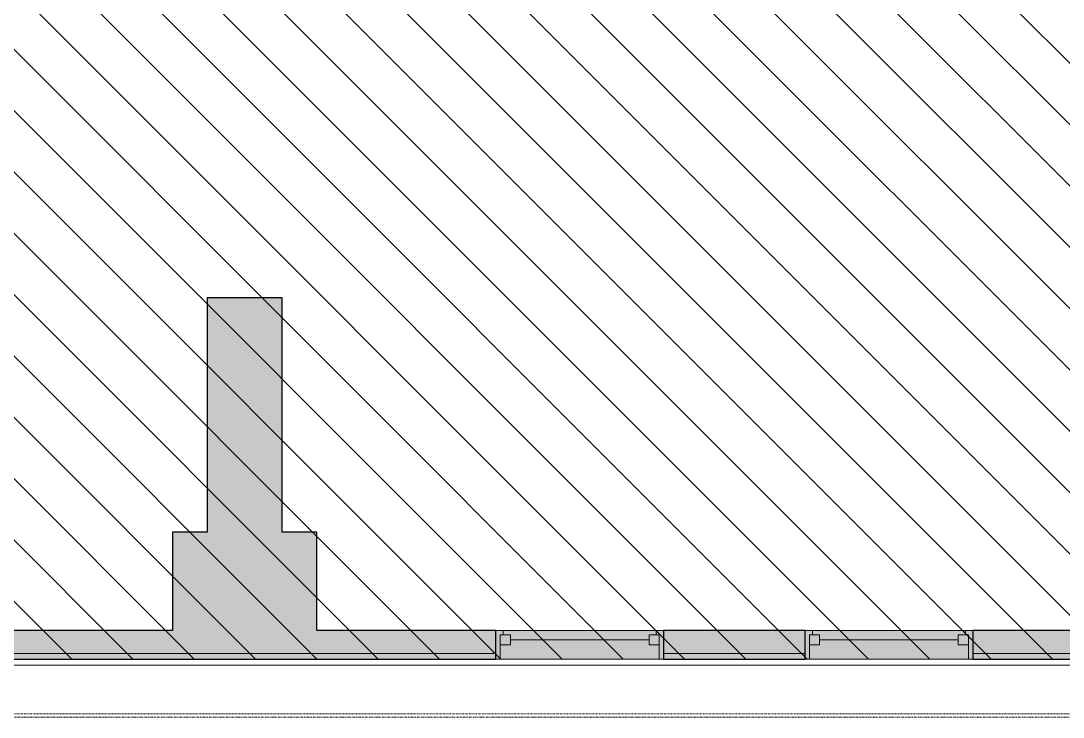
# Model space of a CAD drawing. Header units: inches. Extents: x -356 to 6227, y -17 to 1548.
# Drawn here: x 2105.1 to 2285.4, y 1005.2 to 1125.6 of the extents above; entities that cross this region are included whole.
import ezdxf

# ---------------------------------------------------------------- set-up
doc = ezdxf.new("R2010")
doc.units = ezdxf.units.IN
doc.header["$MEASUREMENT"] = 0
doc.linetypes.add('Aligning Line 1_8_', pattern=[0.25, 0.125, -0.125])
doc.linetypes.add('Double Dash 3_8_', pattern=[1, 0.375, -0.125, 0.125, -0.125, 0.125, -0.125])
for name, color, linetype, lineweight in [('A-DETL-GENF-1', 8, 'Continuous', 9), ('A-DETL-THIN', 151, 'Continuous', 9), ('A-GENM', 5, 'Continuous', 9), ('A-GLAZ', 151, 'Continuous', 9), ('A-GLAZ-1', 151, 'Continuous', 13), ('A-GLAZ-2', 151, 'Continuous', 15), ('A-WALL', 113, 'Continuous', 9), ('C-PROP-LINE', 91, 'Double Dash 3_8_', 13), ('G-ANNO-SYMB', 111, 'Aligning Line 1_8_', 9), ('I-WALL', 2, 'Continuous', 9), ('I-WALL-1', 2, 'Continuous', 25)]:
    doc.layers.add(name, color=color, linetype=linetype, lineweight=lineweight)

# ---------------------------------------------------------------- blocks, each defined once
blk = doc.blocks.new('M_Double Hung with Trim - 29_ x 60_ _ 23_-822686-AREA DIAGRAM - 2ND FLOOR - EXISTING')
at = {"layer": 'A-GLAZ-1'}
for p, q in [((-13.25, 2.5), (-14.5, 2.5)), ((-13.25, 2.5), (-13.25, 1.75)), ((13.25, 2.5), (14.5, 2.5)), ((13.25, 1.75), (13.25, 2.5)), ((-13.75, 1.75), (-12, 1.75)), ((-13.75, 0), (-13.75, 1.75)), ((-13.75, 1.75), (-13.25, 1.75)), ((-13.75, 1.75), (-13.75, -2.5)), ((-12, 0), (-12, 1.75)), ((12, 0), (12, 1.75)), ((13.75, 1.75), (12, 1.75)), ((13.25, 1.75), (13.75, 1.75)), ((13.75, 0), (13.75, 1.75)), ((13.75, 1.75), (13.75, -2.5)), ((-13.75, 0), (-12, 0)), ((13.75, 0), (12, 0)), ((-14.5, -2.5), (-13.75, -2.5)), ((14.5, -2.5), (13.75, -2.5))]:
    blk.add_line(p, q, dxfattribs=at)
at = {"layer": 'A-GLAZ-2'}
blk.add_line((-12, 0.87), (12, 0.87), dxfattribs=at)
blk = doc.blocks.new('Generic Models 3 - Generic Models 3-708446-AREA DIAGRAM - 2ND FLOOR - EXISTING')
at = {"layer": 'A-GENM'}
blk.add_line((1014.24, -203.77), (1014.24, -552.52), dxfattribs=at)
blk = doc.blocks.new('Family - ___-731760-AREA DIAGRAM - 2ND FLOOR - EXISTING')
at = {"layer": 'C-PROP-LINE'}
blk.add_line((1005.24, -995.43), (1005.24, -66.29), dxfattribs=at)

msp = doc.modelspace()

# ---------------------------------------------------------------- hatches: boundary and pattern name
at = {"layer": 'A-DETL-GENF-1'}
h = msp.add_hatch(dxfattribs=at)
h.set_pattern_fill('FP_5', color=256, style=0, pattern_type=2)
h.set_pattern_definition([(135, (1877.5226, 0), (-5.3033, -5.3033), [])])
h.paths.add_polyline_path([(1951.29, 1015.24), (2433.29, 1015.24), (2433.29, 1258.36), (2455.79, 1258.36), (2455.79, 1281.61), (1951.29, 1281.61), (1951.29, 1076.08)], flags=0)
at = {"layer": 'I-WALL'}
h = msp.add_hatch(color=256, dxfattribs=at)
h.paths.add_polyline_path([(2137.29, 1037.24), (2150.29, 1037.24), (2150.29, 1077.74), (2137.29, 1077.74)], flags=0)
h.paths.add_polyline_path([(2150.29, 1128.49), (2150.29, 1189.11), (2137.29, 1189.11), (2137.29, 1128.49), (2147.61, 1128.49)], flags=0)
for points in [[(2131.29, 1020.24), (2156.29, 1020.24), (2156.29, 1037.24), (2131.29, 1037.24)], [(2187.29, 1015.24), (2216.29, 1015.24), (2216.29, 1020.24), (2187.29, 1020.24), (2187.29, 1016.24)], [(2240.79, 1015.24), (2269.79, 1015.24), (2269.79, 1020.24), (2240.79, 1020.24), (2240.79, 1016.24)]]:
    msp.add_hatch(color=256, dxfattribs=at).paths.add_polyline_path(points, flags=0)
h = msp.add_hatch(color=256, dxfattribs=at)
h.paths.add_polyline_path([(1956.29, 1016.24), (2036.79, 1016.24), (2036.79, 1020.24), (1956.29, 1020.24), (1956.29, 1017.76)], flags=0)
h.paths.add_polyline_path([(2187.29, 1016.24), (2187.29, 1020.24), (2065.79, 1020.24), (2065.79, 1016.24), (2147.61, 1016.24)], flags=0)
h.paths.add_polyline_path([(2240.79, 1016.24), (2240.79, 1020.24), (2216.29, 1020.24), (2216.29, 1016.24)], flags=0)
h.paths.add_polyline_path([(2338.79, 1016.24), (2338.79, 1020.24), (2269.79, 1020.24), (2269.79, 1016.24)], flags=0)
h.paths.add_polyline_path([(2367.79, 1016.24), (2472.79, 1016.24), (2472.79, 1020.24), (2367.79, 1020.24)], flags=0)
h.paths.add_polyline_path([(2529.79, 1016.24), (2611.54, 1016.24), (2611.54, 1020.24), (2529.79, 1020.24)], flags=0)
h.paths.add_polyline_path([(2629.54, 1016.24), (2630.54, 1016.24), (2630.54, 1020.24), (2629.54, 1020.24)], flags=0)
h.paths.add_polyline_path([(2705.04, 1016.24), (2705.04, 1020.24), (2704.04, 1020.24), (2704.04, 1016.24)], flags=0)
h.paths.add_polyline_path([(2762.89, 1016.24), (2763.29, 1016.24), (2763.29, 1020.24), (2723.04, 1020.24), (2723.04, 1016.24), (2752.06, 1016.24)], flags=0)
h = msp.add_hatch(color=256, dxfattribs=at)
h.paths.add_polyline_path([(1955.29, 1015.24), (2036.79, 1015.24), (2036.79, 1016.24), (1955.29, 1016.24)], flags=0)
h.paths.add_polyline_path([(2065.79, 1015.24), (2187.29, 1015.24), (2187.29, 1016.24), (2065.79, 1016.24)], flags=0)
h.paths.add_polyline_path([(2240.79, 1015.24), (2240.79, 1016.24), (2216.29, 1016.24), (2216.29, 1015.24)], flags=0)
h.paths.add_polyline_path([(2269.79, 1015.24), (2338.79, 1015.24), (2338.79, 1016.24), (2269.79, 1016.24)], flags=0)
h.paths.add_polyline_path([(2367.79, 1015.24), (2472.79, 1015.24), (2472.79, 1016.24), (2367.79, 1016.24)], flags=0)
h.paths.add_polyline_path([(2529.79, 1015.24), (2611.54, 1015.24), (2611.54, 1016.24), (2529.79, 1016.24)], flags=0)
h.paths.add_polyline_path([(2723.04, 1015.24), (2764.29, 1015.24), (2764.29, 1016.24), (2723.04, 1016.24)], flags=0)
h.paths.add_polyline_path([(2629.54, 1015.24), (2630.54, 1015.24), (2630.54, 1016.24), (2629.54, 1016.24)], flags=0)
h.paths.add_polyline_path([(2705.04, 1015.24), (2705.04, 1016.24), (2704.04, 1016.24), (2704.04, 1015.24)], flags=0)

# ---------------------------------------------------------------- linework, layer by layer
at = {"layer": 'A-DETL-THIN'}
msp.add_line((1951.29, 1015.24), (2433.29, 1015.24), dxfattribs=at)
at = {"layer": 'A-WALL'}
for p, q in [((2065.79, 1016.24), (2187.29, 1016.24)), ((2216.29, 1016.24), (2240.79, 1016.24)), ((2269.79, 1016.24), (2338.79, 1016.24))]:
    msp.add_line(p, q, dxfattribs=at)
at = {"layer": 'G-ANNO-SYMB'}
msp.add_line((2868.75, 1005.8), (1926.33, 1005.8), dxfattribs=at)
at = {"layer": 'I-WALL'}
for p, q in [((2187.29, 1020.24), (2216.29, 1020.24)), ((2240.79, 1020.24), (2269.79, 1020.24)), ((2216.29, 1015.24), (2187.29, 1015.24)), ((2269.79, 1015.24), (2240.79, 1015.24))]:
    msp.add_line(p, q, dxfattribs=at)
at = {"layer": 'I-WALL-1'}
for p, q in [((2150.29, 1077.74), (2137.29, 1077.74)), ((2137.29, 1077.74), (2137.29, 1037.24)), ((2150.29, 1037.24), (2150.29, 1077.74)), ((2137.29, 1037.24), (2131.29, 1037.24)), ((2131.29, 1037.24), (2131.29, 1020.24)), ((2156.29, 1037.24), (2150.29, 1037.24)), ((2156.29, 1020.24), (2156.29, 1037.24)), ((2131.29, 1020.24), (2065.79, 1020.24)), ((2187.29, 1020.24), (2156.29, 1020.24)), ((2187.29, 1015.24), (2187.29, 1020.24)), ((2240.79, 1020.24), (2216.29, 1020.24)), ((2216.29, 1020.24), (2216.29, 1015.24)), ((2240.79, 1015.24), (2240.79, 1020.24)), ((2292.79, 1020.24), (2269.79, 1020.24)), ((2269.79, 1020.24), (2269.79, 1015.24)), ((2065.79, 1015.24), (2187.29, 1015.24)), ((2216.29, 1015.24), (2240.79, 1015.24)), ((2269.79, 1015.24), (2338.79, 1015.24))]:
    msp.add_line(p, q, dxfattribs=at)

# ---------------------------------------------------------------- block references
at = {"layer": 'A-GENM', "rotation": 90.00000000000031}
msp.add_blockref('Generic Models 3 - Generic Models 3-708446-AREA DIAGRAM - 2ND FLOOR - EXISTING', (1877.52, 0), dxfattribs=at)
at = {"layer": 'A-GLAZ'}
for p in [(2201.79, 1017.74), (2255.29, 1017.74)]:
    msp.add_blockref('M_Double Hung with Trim - 29_ x 60_ _ 23_-822686-AREA DIAGRAM - 2ND FLOOR - EXISTING', p, dxfattribs=at)
at = {"layer": 'C-PROP-LINE', "rotation": 90.00000000000031}
msp.add_blockref('Family - ___-731760-AREA DIAGRAM - 2ND FLOOR - EXISTING', (1877.52, 0), dxfattribs=at)

doc.saveas('drawing.dxf')
